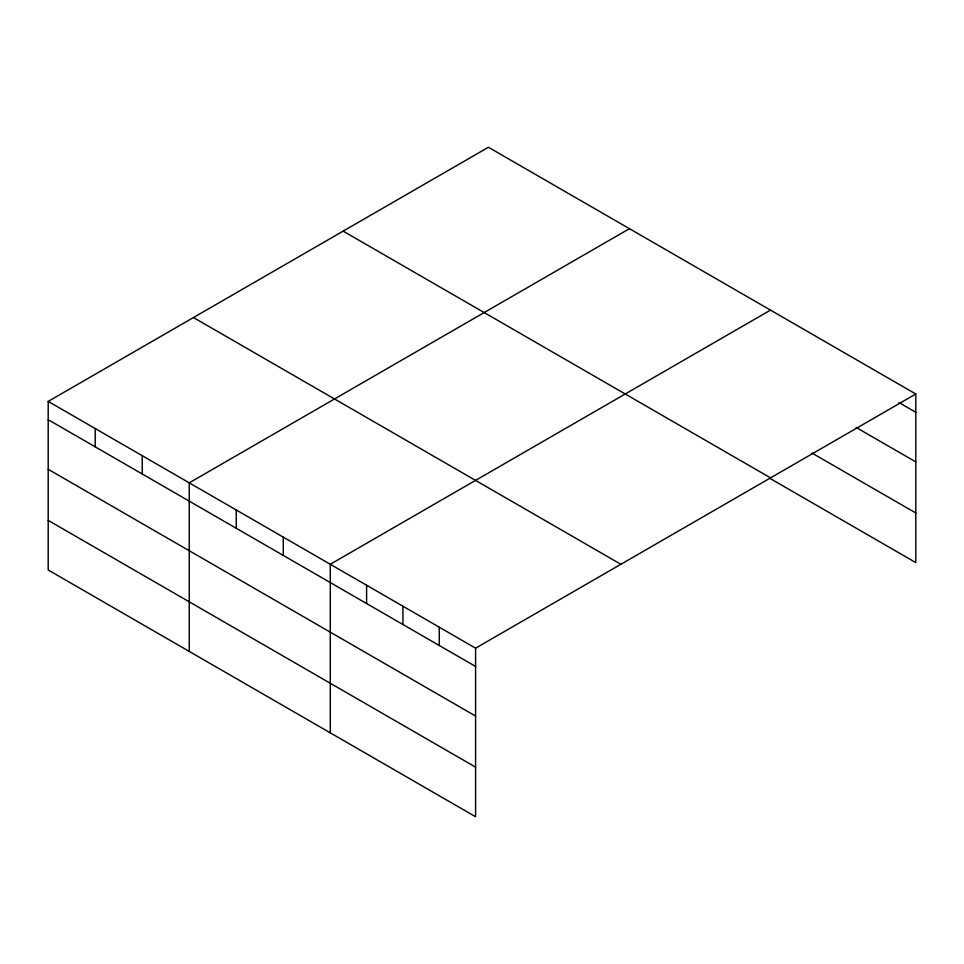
<?xml version="1.0" encoding="UTF-8"?>
<svg xmlns="http://www.w3.org/2000/svg" width="964" height="964" viewBox="0 0 964 964"><rect width="100%" height="100%" fill="white"/><g stroke="black" fill="none" stroke-linecap="round" stroke-linejoin="round"><path stroke-width="1.45" d="M48.2 401.41L475.589 648.169L475.589 816.737L48.2 569.989L48.2 401.41L488.411 147.263L915.8 394.011L915.8 562.59L770.489 478.698M629.444 228.685L189.245 482.844L189.245 651.411M770.489 310.119L330.278 564.265L330.278 732.845M475.589 648.169L915.8 394.011M898.93 402.566L915.8 412.303M856.116 427.438L915.8 461.901M812.001 453.068L915.8 512.993M343.136 231.131L770.537 477.879M193.463 317.542L620.864 564.289M48.2 419.702L475.589 666.461M48.2 469.299L475.589 716.047M48.2 520.391L475.589 767.151M439.259 627.19L439.259 645.482M402.94 606.211L402.94 624.503M366.609 585.244L366.609 603.536M283.271 537.129L283.271 555.421M236.252 509.98L236.252 528.272M142.226 455.695L142.226 473.987M95.219 428.558L95.219 446.85"/></g></svg>
